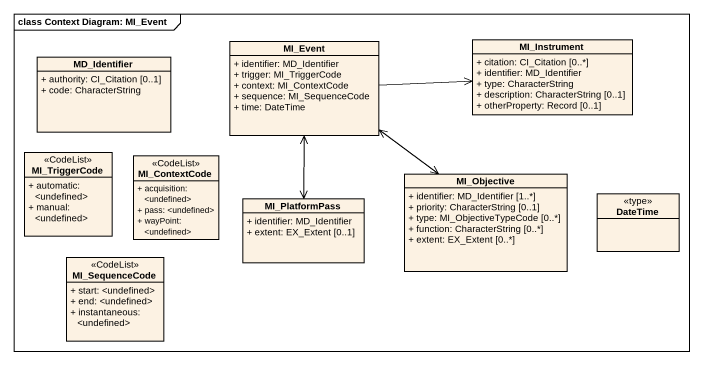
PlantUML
@startuml
mainframe class Context Diagram: MI_Event
hide circle
hide empty members
skinparam classAttributeIconSize 0
class MD_Identifier {
  + authority: CI_Citation [0..1]
  + code: CharacterString
}
class MI_Event {
  + identifier: MD_Identifier
  + trigger: MI_TriggerCode
  + context: MI_ContextCode
  + sequence: MI_SequenceCode
  + time: DateTime
}
class MI_Instrument {
  + citation: CI_Citation [0..*]
  + identifier: MD_Identifier
  + type: CharacterString
  + description: CharacterString [0..1]
  + otherProperty: Record [0..1]
}
class MI_TriggerCode <<CodeList>> {
  + automatic: <undefined>
  + manual: <undefined>
}
class MI_ContextCode <<CodeList>> {
  + acquisition: <undefined>
  + pass: <undefined>
  + wayPoint: <undefined>
}
class MI_Objective {
  + identifier: MD_Identifier [1..*]
  + priority: CharacterString [0..1]
  + type: MI_ObjectiveTypeCode [0..*]
  + function: CharacterString [0..*]
  + extent: EX_Extent [0..*]
}
class MI_PlatformPass {
  + identifier: MD_Identifier
  + extent: EX_Extent [0..1]
}
class DateTime <<type>>
class MI_SequenceCode <<CodeList>> {
  + start: <undefined>
  + end: <undefined>
  + instantaneous: <undefined>
}
MI_Event -right-> MI_Instrument
MI_Event <--> MI_Objective
MI_Event <--> MI_PlatformPass
@enduml
